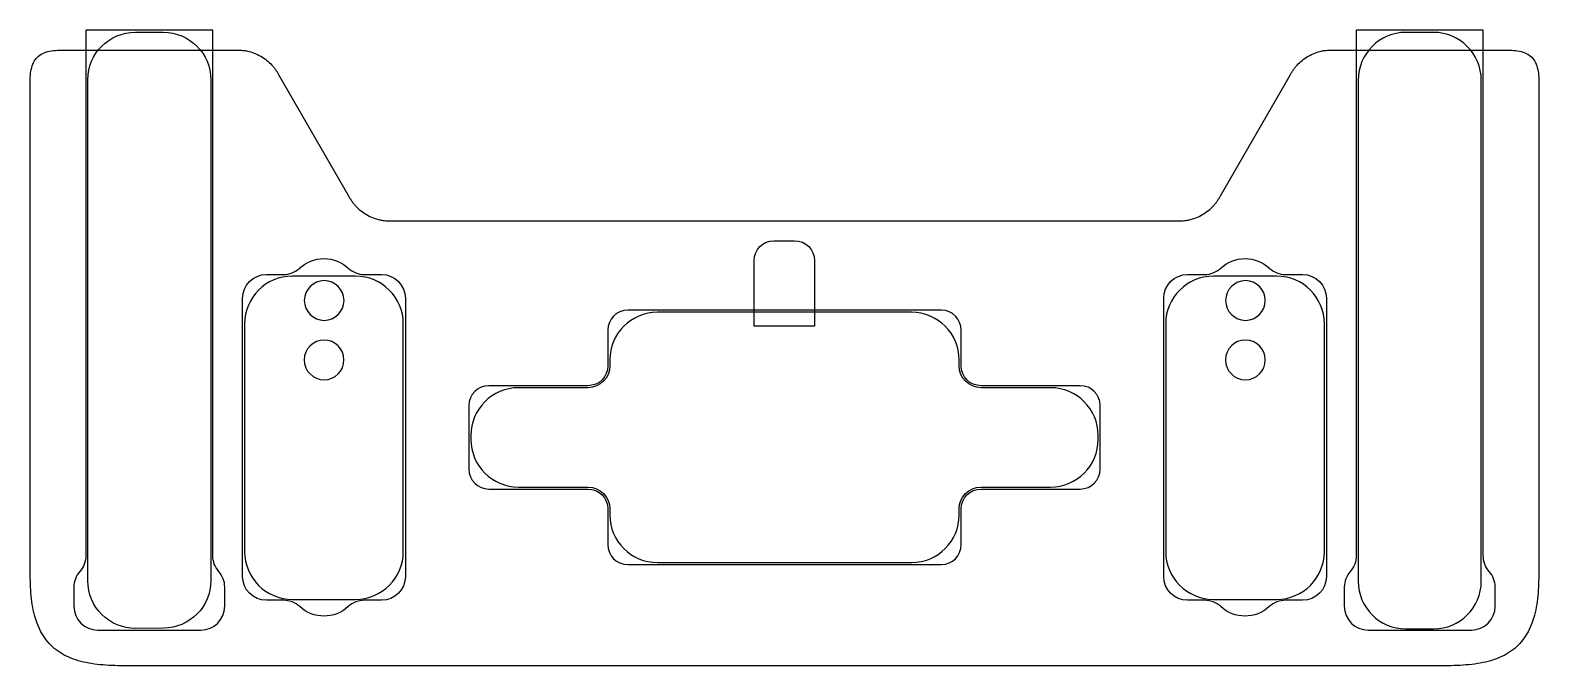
# Model space of a CAD drawing. Header units: inches. Extents: x -183 to 197, y -62 to 98.
import ezdxf

# ---------------------------------------------------------------- set-up
doc = ezdxf.new("R2010")
doc.units = ezdxf.units.IN
doc.header["$MEASUREMENT"] = 0
doc.layers.add('top', color=7, linetype='Continuous')

msp = doc.modelspace()

# ---------------------------------------------------------------- linework, layer by layer
at = {"layer": 'top', "color": 1, "lineweight": 25}
for points, knots in [([(-134.38, -41.82), (-134.38, -41.82), (-134.38, -46.63), (-134.38, -46.63), (-134.38, -49.94), (-137.07, -52.63), (-140.38, -52.63), (-140.38, -52.63), (-166.38, -52.63), (-166.38, -52.63), (-169.7, -52.63), (-172.38, -49.94), (-172.38, -46.63), (-172.38, -46.63), (-172.38, -41.82), (-172.38, -41.82), (-172.38, -40.36), (-171.86, -38.95), (-170.89, -37.86), (-169.92, -36.76), (-169.38, -35.35), (-169.38, -33.88), (-169.38, -33.88), (-169.38, 98.37), (-169.38, 98.37), (-169.38, 98.37), (-137.38, 98.37), (-137.38, 98.37), (-137.38, 98.37), (-137.38, -33.88), (-137.38, -33.88), (-137.38, -35.34), (-136.86, -36.75), (-135.89, -37.85), (-134.92, -38.94), (-134.38, -40.36), (-134.38, -41.82)], [0, 0, 0, 0, 1, 1, 1, 2, 2, 2, 3, 3, 3, 4, 4, 4, 5, 5, 5, 6, 6, 6, 7, 7, 7, 8, 8, 8, 9, 9, 9, 10, 10, 10, 11, 11, 11, 12, 12, 12, 12]), ([(-137.88, -40.15), (-137.88, -40.15), (-137.88, 85.87), (-137.88, 85.87), (-137.88, 92.5), (-143.26, 97.87), (-149.88, 97.87), (-149.88, 97.87), (-156.88, 97.87), (-156.88, 97.87), (-163.51, 97.87), (-168.88, 92.5), (-168.88, 85.87), (-168.88, 85.87), (-168.88, -40.2), (-168.88, -40.2), (-168.88, -46.85), (-163.47, -52.24), (-156.81, -52.2), (-156.81, -52.2), (-149.81, -52.15), (-149.81, -52.15), (-143.21, -52.11), (-137.88, -46.75), (-137.88, -40.15)], [0, 0, 0, 0, 1, 1, 1, 2, 2, 2, 3, 3, 3, 4, 4, 4, 5, 5, 5, 6, 6, 6, 7, 7, 7, 8, 8, 8, 8]), ([(185.62, -41.82), (185.62, -41.82), (185.62, -46.63), (185.62, -46.63), (185.62, -49.94), (182.93, -52.63), (179.62, -52.63), (179.62, -52.63), (153.62, -52.63), (153.62, -52.63), (150.3, -52.63), (147.62, -49.94), (147.62, -46.63), (147.62, -46.63), (147.62, -41.82), (147.62, -41.82), (147.62, -40.36), (148.15, -38.95), (149.12, -37.85), (150.08, -36.76), (150.62, -35.35), (150.62, -33.88), (150.62, -33.88), (150.62, 98.37), (150.62, 98.37), (150.62, 98.37), (182.62, 98.37), (182.62, 98.37), (182.62, 98.37), (182.62, -33.88), (182.62, -33.88), (182.62, -35.35), (183.15, -36.76), (184.12, -37.85), (185.08, -38.95), (185.62, -40.36), (185.62, -41.82)], [0, 0, 0, 0, 1, 1, 1, 2, 2, 2, 3, 3, 3, 4, 4, 4, 5, 5, 5, 6, 6, 6, 7, 7, 7, 8, 8, 8, 9, 9, 9, 10, 10, 10, 11, 11, 11, 12, 12, 12, 12]), ([(151.12, -40.33), (151.12, -40.33), (151.12, 85.82), (151.12, 85.82), (151.12, 92.45), (156.49, 97.82), (163.12, 97.82), (163.12, 97.82), (170.12, 97.82), (170.12, 97.82), (176.74, 97.82), (182.12, 92.45), (182.12, 85.82), (182.12, 85.82), (182.12, -40.33), (182.12, -40.33), (182.12, -46.96), (176.74, -52.33), (170.12, -52.33), (170.12, -52.33), (163.12, -52.33), (163.12, -52.33), (156.49, -52.33), (151.12, -46.96), (151.12, -40.33)], [0, 0, 0, 0, 1, 1, 1, 2, 2, 2, 3, 3, 3, 4, 4, 4, 5, 5, 5, 6, 6, 6, 7, 7, 7, 8, 8, 8, 8])]:
    msp.add_open_spline(points, degree=3, knots=knots, dxfattribs=at)
at = {"layer": 'top', "color": 3, "lineweight": 25}
msp.add_open_spline([(-103.2, 56.67), (-103.2, 56.67), (-120.75, 87.07), (-120.75, 87.07), (-120.87, 87.28), (-120.99, 87.5), (-121.12, 87.71), (-121.24, 87.92), (-121.38, 88.13), (-121.52, 88.34), (-121.66, 88.55), (-121.82, 88.76), (-121.98, 88.97), (-122.14, 89.18), (-122.32, 89.38), (-122.51, 89.59), (-122.88, 90), (-123.31, 90.4), (-123.78, 90.77), (-124.25, 91.14), (-124.76, 91.49), (-125.29, 91.8), (-125.83, 92.11), (-126.39, 92.38), (-126.94, 92.6), (-127.5, 92.82), (-128.06, 92.99), (-128.6, 93.11), (-128.87, 93.17), (-129.14, 93.22), (-129.41, 93.25), (-129.67, 93.29), (-129.93, 93.32), (-130.18, 93.34), (-130.43, 93.35), (-130.68, 93.36), (-130.93, 93.37), (-131.17, 93.37), (-131.42, 93.37), (-131.66, 93.37), (-131.66, 93.37), (-174.38, 93.37), (-174.38, 93.37), (-175.1, 93.37), (-175.82, 93.37), (-176.52, 93.34), (-177.21, 93.3), (-177.88, 93.23), (-178.51, 93.1), (-179.13, 92.97), (-179.71, 92.79), (-180.22, 92.54), (-180.74, 92.28), (-181.2, 91.96), (-181.58, 91.57), (-181.97, 91.19), (-182.29, 90.73), (-182.55, 90.21), (-182.8, 89.7), (-182.98, 89.12), (-183.11, 88.5), (-183.24, 87.87), (-183.31, 87.2), (-183.35, 86.51), (-183.38, 85.81), (-183.38, 85.09), (-183.38, 84.37), (-183.38, 84.37), (-183.38, -35.63), (-183.38, -35.63), (-183.38, -36.67), (-183.38, -37.7), (-183.37, -38.74), (-183.36, -39.77), (-183.33, -40.79), (-183.28, -41.79), (-183.22, -42.79), (-183.15, -43.78), (-183.04, -44.74), (-182.92, -45.7), (-182.78, -46.63), (-182.59, -47.53), (-182.41, -48.43), (-182.18, -49.3), (-181.91, -50.13), (-181.64, -50.96), (-181.32, -51.75), (-180.96, -52.49), (-180.59, -53.24), (-180.18, -53.94), (-179.72, -54.6), (-179.26, -55.25), (-178.75, -55.86), (-178.18, -56.43), (-177.62, -56.99), (-177.01, -57.5), (-176.36, -57.96), (-175.7, -58.42), (-175, -58.84), (-174.25, -59.2), (-173.51, -59.56), (-172.72, -59.88), (-171.89, -60.15), (-171.06, -60.42), (-170.19, -60.65), (-169.29, -60.83), (-168.39, -61.02), (-167.46, -61.17), (-166.5, -61.28), (-165.54, -61.39), (-164.55, -61.46), (-163.55, -61.52), (-162.55, -61.57), (-161.53, -61.6), (-160.5, -61.61), (-159.46, -61.62), (-158.42, -61.63), (-157.38, -61.63), (-157.38, -61.63), (170.62, -61.63), (170.62, -61.63), (171.66, -61.63), (172.7, -61.62), (173.73, -61.61), (174.76, -61.6), (175.78, -61.57), (176.78, -61.52), (177.78, -61.46), (178.77, -61.39), (179.73, -61.28), (180.69, -61.17), (181.62, -61.02), (182.52, -60.83), (183.42, -60.65), (184.29, -60.42), (185.12, -60.15), (185.95, -59.88), (186.74, -59.56), (187.48, -59.2), (188.23, -58.84), (188.93, -58.42), (189.59, -57.96), (190.25, -57.5), (190.85, -56.99), (191.42, -56.43), (191.98, -55.86), (192.49, -55.25), (192.95, -54.6), (193.41, -53.94), (193.83, -53.24), (194.19, -52.49), (194.55, -51.75), (194.87, -50.96), (195.14, -50.13), (195.41, -49.3), (195.64, -48.43), (195.83, -47.53), (196.01, -46.63), (196.16, -45.7), (196.27, -44.74), (196.38, -43.78), (196.45, -42.79), (196.51, -41.79), (196.56, -40.79), (196.59, -39.77), (196.6, -38.74), (196.62, -37.7), (196.62, -36.67), (196.62, -35.63), (196.62, -35.63), (196.62, 84.37), (196.62, 84.37), (196.62, 85.09), (196.61, 85.81), (196.58, 86.51), (196.54, 87.2), (196.47, 87.87), (196.34, 88.5), (196.21, 89.12), (196.03, 89.7), (195.78, 90.21), (195.52, 90.73), (195.2, 91.19), (194.82, 91.57), (194.43, 91.96), (193.97, 92.28), (193.45, 92.54), (192.94, 92.79), (192.36, 92.97), (191.74, 93.1), (191.11, 93.23), (190.44, 93.3), (189.75, 93.34), (189.05, 93.37), (188.34, 93.37), (187.62, 93.37), (187.62, 93.37), (144.89, 93.37), (144.89, 93.37), (144.65, 93.37), (144.4, 93.37), (144.16, 93.37), (143.91, 93.36), (143.66, 93.35), (143.41, 93.34), (143.16, 93.32), (142.9, 93.29), (142.64, 93.25), (142.37, 93.22), (142.11, 93.17), (141.83, 93.11), (141.29, 92.99), (140.73, 92.82), (140.17, 92.6), (139.62, 92.38), (139.06, 92.11), (138.52, 91.8), (137.99, 91.49), (137.48, 91.14), (137.01, 90.77), (136.54, 90.4), (136.11, 90), (135.74, 89.59), (135.55, 89.38), (135.37, 89.18), (135.21, 88.97), (135.05, 88.76), (134.89, 88.55), (134.75, 88.34), (134.61, 88.13), (134.48, 87.92), (134.35, 87.71), (134.22, 87.5), (134.1, 87.28), (133.98, 87.07), (133.98, 87.07), (116.43, 56.67), (116.43, 56.67), (116.31, 56.46), (116.18, 56.25), (116.06, 56.04), (115.93, 55.83), (115.8, 55.62), (115.65, 55.41), (115.51, 55.2), (115.36, 54.99), (115.19, 54.78), (115.03, 54.57), (114.85, 54.37), (114.67, 54.16), (114.29, 53.75), (113.86, 53.35), (113.39, 52.98), (112.93, 52.61), (112.41, 52.26), (111.88, 51.95), (111.35, 51.64), (110.79, 51.37), (110.23, 51.15), (109.67, 50.93), (109.11, 50.76), (108.57, 50.64), (108.3, 50.58), (108.03, 50.53), (107.77, 50.5), (107.51, 50.46), (107.25, 50.43), (106.99, 50.41), (106.74, 50.4), (106.49, 50.39), (106.25, 50.38), (106, 50.38), (105.76, 50.37), (105.51, 50.37), (105.51, 50.37), (-92.28, 50.37), (-92.28, 50.37), (-92.53, 50.37), (-92.77, 50.38), (-93.01, 50.38), (-93.26, 50.39), (-93.51, 50.4), (-93.76, 50.41), (-94.02, 50.43), (-94.28, 50.46), (-94.54, 50.5), (-94.8, 50.53), (-95.07, 50.58), (-95.34, 50.64), (-95.88, 50.76), (-96.44, 50.93), (-97, 51.15), (-97.56, 51.37), (-98.12, 51.64), (-98.65, 51.95), (-99.18, 52.26), (-99.69, 52.61), (-100.16, 52.98), (-100.63, 53.35), (-101.06, 53.75), (-101.44, 54.16), (-101.62, 54.37), (-101.8, 54.57), (-101.96, 54.78), (-102.13, 54.99), (-102.28, 55.2), (-102.42, 55.41), (-102.57, 55.62), (-102.7, 55.83), (-102.83, 56.04), (-102.95, 56.25), (-103.07, 56.46), (-103.2, 56.67)], degree=3, knots=[0, 0, 0, 0, 1, 1, 1, 2, 2, 2, 3, 3, 3, 4, 4, 4, 5, 5, 5, 6, 6, 6, 7, 7, 7, 8, 8, 8, 9, 9, 9, 10, 10, 10, 11, 11, 11, 12, 12, 12, 13, 13, 13, 14, 14, 14, 15, 15, 15, 16, 16, 16, 17, 17, 17, 18, 18, 18, 19, 19, 19, 20, 20, 20, 21, 21, 21, 22, 22, 22, 23, 23, 23, 24, 24, 24, 25, 25, 25, 26, 26, 26, 27, 27, 27, 28, 28, 28, 29, 29, 29, 30, 30, 30, 31, 31, 31, 32, 32, 32, 33, 33, 33, 34, 34, 34, 35, 35, 35, 36, 36, 36, 37, 37, 37, 38, 38, 38, 39, 39, 39, 40, 40, 40, 41, 41, 41, 42, 42, 42, 43, 43, 43, 44, 44, 44, 45, 45, 45, 46, 46, 46, 47, 47, 47, 48, 48, 48, 49, 49, 49, 50, 50, 50, 51, 51, 51, 52, 52, 52, 53, 53, 53, 54, 54, 54, 55, 55, 55, 56, 56, 56, 57, 57, 57, 58, 58, 58, 59, 59, 59, 60, 60, 60, 61, 61, 61, 62, 62, 62, 63, 63, 63, 64, 64, 64, 65, 65, 65, 66, 66, 66, 67, 67, 67, 68, 68, 68, 69, 69, 69, 70, 70, 70, 71, 71, 71, 72, 72, 72, 73, 73, 73, 74, 74, 74, 75, 75, 75, 76, 76, 76, 77, 77, 77, 78, 78, 78, 79, 79, 79, 80, 80, 80, 81, 81, 81, 82, 82, 82, 83, 83, 83, 84, 84, 84, 85, 85, 85, 86, 86, 86, 87, 87, 87, 88, 88, 88, 89, 89, 89, 90, 90, 90, 91, 91, 91, 92, 92, 92, 93, 93, 93, 94, 94, 94, 95, 95, 95, 96, 96, 96, 97, 97, 97, 98, 98, 98, 99, 99, 99, 100, 100, 100, 101, 101, 101, 102, 102, 102, 103, 103, 103, 104, 104, 104, 104], dxfattribs=at)
at = {"layer": 'top', "color": 2, "lineweight": 25}
for points, knots in [([(3.97, 45.39), (1.21, 45.39), (-1.03, 43.15), (-1.03, 40.39), (-1.03, 40.39), (-1.03, 23.84), (-1.03, 23.84), (-1.03, 23.84), (14.17, 23.84), (14.17, 23.84), (14.17, 23.84), (14.17, 40.39), (14.17, 40.39), (14.17, 43.15), (11.93, 45.39), (9.17, 45.39), (9.17, 45.39), (3.97, 45.39), (3.97, 45.39)], [0, 0, 0, 0, 1, 1, 1, 2, 2, 2, 3, 3, 3, 4, 4, 4, 5, 5, 5, 6, 6, 6, 6]), ([(-94.88, 36.88), (-94.88, 36.88), (-99.19, 36.88), (-99.19, 36.88), (-100.7, 36.88), (-102.16, 37.45), (-103.27, 38.47), (-103.27, 38.47), (-103.26, 38.47), (-103.26, 38.47), (-104.87, 39.96), (-107.02, 40.88), (-109.38, 40.88), (-111.75, 40.88), (-113.9, 39.96), (-115.51, 38.47), (-115.51, 38.47), (-115.5, 38.47), (-115.5, 38.47), (-116.61, 37.45), (-118.07, 36.88), (-119.58, 36.88), (-119.58, 36.88), (-123.88, 36.88), (-123.88, 36.88), (-127.2, 36.88), (-129.88, 34.19), (-129.88, 30.88), (-129.88, 30.88), (-129.88, -39.13), (-129.88, -39.13), (-129.88, -42.44), (-127.2, -45.13), (-123.88, -45.13), (-123.88, -45.13), (-119.58, -45.13), (-119.58, -45.13), (-118.07, -45.13), (-116.61, -45.7), (-115.5, -46.72), (-112.05, -49.92), (-106.72, -49.92), (-103.27, -46.72), (-102.16, -45.7), (-100.7, -45.13), (-99.19, -45.13), (-99.19, -45.13), (-94.88, -45.13), (-94.88, -45.13), (-91.57, -45.13), (-88.88, -42.44), (-88.88, -39.13), (-88.88, -39.13), (-88.88, 30.88), (-88.88, 30.88), (-88.88, 34.19), (-91.57, 36.88), (-94.88, 36.88)], [0, 0, 0, 0, 1, 1, 1, 2, 2, 2, 3, 3, 3, 4, 4, 4, 5, 5, 5, 6, 6, 6, 7, 7, 7, 8, 8, 8, 9, 9, 9, 10, 10, 10, 11, 11, 11, 12, 12, 12, 13, 13, 13, 14, 14, 14, 15, 15, 15, 16, 16, 16, 17, 17, 17, 18, 18, 18, 19, 19, 19, 19]), ([(137.12, 36.88), (137.12, 36.88), (132.81, 36.88), (132.81, 36.88), (131.3, 36.88), (129.84, 37.45), (128.73, 38.47), (128.73, 38.47), (128.74, 38.47), (128.74, 38.47), (127.13, 39.96), (124.98, 40.88), (122.62, 40.88), (120.25, 40.88), (118.1, 39.96), (116.49, 38.47), (116.49, 38.47), (116.5, 38.47), (116.5, 38.47), (115.39, 37.45), (113.93, 36.88), (112.42, 36.88), (112.42, 36.88), (108.12, 36.88), (108.12, 36.88), (104.8, 36.88), (102.12, 34.19), (102.12, 30.88), (102.12, 30.88), (102.12, -39.13), (102.12, -39.13), (102.12, -42.44), (104.8, -45.13), (108.12, -45.13), (108.12, -45.13), (112.42, -45.13), (112.42, -45.13), (113.93, -45.13), (115.39, -45.7), (116.5, -46.72), (119.95, -49.92), (125.28, -49.92), (128.73, -46.72), (129.84, -45.7), (131.3, -45.13), (132.81, -45.13), (132.81, -45.13), (137.12, -45.13), (137.12, -45.13), (140.43, -45.13), (143.12, -42.44), (143.12, -39.13), (143.12, -39.13), (143.12, 30.88), (143.12, 30.88), (143.12, 34.19), (140.43, 36.88), (137.12, 36.88)], [0, 0, 0, 0, 1, 1, 1, 2, 2, 2, 3, 3, 3, 4, 4, 4, 5, 5, 5, 6, 6, 6, 7, 7, 7, 8, 8, 8, 9, 9, 9, 10, 10, 10, 11, 11, 11, 12, 12, 12, 13, 13, 13, 14, 14, 14, 15, 15, 15, 16, 16, 16, 17, 17, 17, 18, 18, 18, 19, 19, 19, 19]), ([(-101.4, -44.9), (-101.4, -44.9), (-117.38, -44.9), (-117.38, -44.9), (-123.98, -44.9), (-129.38, -39.5), (-129.38, -32.9), (-129.38, -32.9), (-129.38, 24.47), (-129.38, 24.47), (-129.38, 31.07), (-123.98, 36.47), (-117.38, 36.47), (-117.38, 36.47), (-101.4, 36.47), (-101.4, 36.47), (-94.8, 36.47), (-89.4, 31.07), (-89.4, 24.47), (-89.4, 24.47), (-89.4, -32.9), (-89.4, -32.9), (-89.4, -39.5), (-94.8, -44.9), (-101.4, -44.9)], [0, 0, 0, 0, 1, 1, 1, 2, 2, 2, 3, 3, 3, 4, 4, 4, 5, 5, 5, 6, 6, 6, 7, 7, 7, 8, 8, 8, 8]), ([(-104.33, 30.33), (-104.33, 27.57), (-106.57, 25.33), (-109.33, 25.33), (-112.1, 25.33), (-114.33, 27.57), (-114.33, 30.33), (-114.33, 33.09), (-112.1, 35.33), (-109.33, 35.33), (-106.57, 35.33), (-104.33, 33.09), (-104.33, 30.33)], [0, 0, 0, 0, 1, 1, 1, 2, 2, 2, 3, 3, 3, 4, 4, 4, 4]), ([(130.61, -44.9), (130.61, -44.9), (114.63, -44.9), (114.63, -44.9), (108.03, -44.9), (102.63, -39.5), (102.63, -32.9), (102.63, -32.9), (102.63, 24.47), (102.63, 24.47), (102.63, 31.07), (108.03, 36.47), (114.63, 36.47), (114.63, 36.47), (130.61, 36.47), (130.61, 36.47), (137.21, 36.47), (142.61, 31.07), (142.61, 24.47), (142.61, 24.47), (142.61, -32.9), (142.61, -32.9), (142.61, -39.5), (137.21, -44.9), (130.61, -44.9)], [0, 0, 0, 0, 1, 1, 1, 2, 2, 2, 3, 3, 3, 4, 4, 4, 5, 5, 5, 6, 6, 6, 7, 7, 7, 8, 8, 8, 8]), ([(127.72, 30.33), (127.72, 27.57), (125.48, 25.33), (122.72, 25.33), (119.96, 25.33), (117.72, 27.57), (117.72, 30.33), (117.72, 33.09), (119.96, 35.33), (122.72, 35.33), (125.48, 35.33), (127.72, 33.09), (127.72, 30.33)], [0, 0, 0, 0, 1, 1, 1, 2, 2, 2, 3, 3, 3, 4, 4, 4, 4]), ([(-104.35, 15.37), (-104.35, 12.61), (-106.59, 10.37), (-109.35, 10.37), (-112.11, 10.37), (-114.35, 12.61), (-114.35, 15.37), (-114.35, 18.13), (-112.11, 20.37), (-109.35, 20.37), (-106.59, 20.37), (-104.35, 18.13), (-104.35, 15.37)], [0, 0, 0, 0, 1, 1, 1, 2, 2, 2, 3, 3, 3, 4, 4, 4, 4]), ([(127.7, 15.37), (127.7, 12.61), (125.47, 10.37), (122.7, 10.37), (119.94, 10.37), (117.7, 12.61), (117.7, 15.37), (117.7, 18.13), (119.94, 20.37), (122.7, 20.37), (125.47, 20.37), (127.7, 18.13), (127.7, 15.37)], [0, 0, 0, 0, 1, 1, 1, 2, 2, 2, 3, 3, 3, 4, 4, 4, 4])]:
    msp.add_open_spline(points, degree=3, knots=knots, dxfattribs=at)
at = {"layer": 'top', "color": 6, "lineweight": 25}
for points in [[(-32.88, -36.13), (-35.65, -36.13), (-37.88, -33.89), (-37.88, -31.13), (-37.88, -31.13), (-37.88, -22.12), (-37.88, -22.12), (-37.88, -19.36), (-40.12, -17.12), (-42.88, -17.12), (-42.88, -17.12), (-67.88, -17.12), (-67.88, -17.12), (-70.65, -17.12), (-72.88, -14.89), (-72.88, -12.12), (-72.88, -12.12), (-72.88, 3.88), (-72.88, 3.88), (-72.88, 6.64), (-70.65, 8.88), (-67.88, 8.88), (-67.88, 8.88), (-42.88, 8.88), (-42.88, 8.88), (-40.12, 8.88), (-37.88, 11.11), (-37.88, 13.88), (-37.88, 13.88), (-37.88, 22.88), (-37.88, 22.88), (-37.88, 25.64), (-35.65, 27.88), (-32.88, 27.88), (-32.88, 27.88), (46.12, 27.88), (46.12, 27.88), (48.88, 27.88), (51.12, 25.64), (51.12, 22.88), (51.12, 22.88), (51.12, 13.88), (51.12, 13.88), (51.12, 11.11), (53.35, 8.88), (56.12, 8.88), (56.12, 8.88), (81.12, 8.88), (81.12, 8.88), (83.88, 8.88), (86.12, 6.64), (86.12, 3.88), (86.12, 3.88), (86.12, -12.12), (86.12, -12.12), (86.12, -14.89), (83.88, -17.12), (81.12, -17.12), (81.12, -17.12), (56.12, -17.12), (56.12, -17.12), (53.35, -17.12), (51.12, -19.36), (51.12, -22.12), (51.12, -22.12), (51.12, -31.13), (51.12, -31.13), (51.12, -33.89), (48.88, -36.13), (46.12, -36.13), (46.12, -36.13), (-32.88, -36.13), (-32.88, -36.13)], [(-25.38, -35.63), (-32.01, -35.63), (-37.38, -30.25), (-37.38, -23.63), (-37.38, -23.63), (-37.38, -22.13), (-37.38, -22.13), (-37.38, -19.09), (-39.85, -16.62), (-42.88, -16.62), (-42.88, -16.62), (-60.38, -16.62), (-60.38, -16.62), (-67.01, -16.62), (-72.38, -11.25), (-72.38, -4.62), (-72.38, -4.62), (-72.38, -3.62), (-72.38, -3.62), (-72.38, 3), (-67.01, 8.38), (-60.38, 8.38), (-60.38, 8.38), (-42.88, 8.38), (-42.88, 8.38), (-39.85, 8.38), (-37.38, 10.84), (-37.38, 13.88), (-37.38, 13.88), (-37.38, 15.37), (-37.38, 15.37), (-37.38, 22), (-32.01, 27.37), (-25.38, 27.37), (-25.38, 27.37), (38.62, 27.37), (38.62, 27.37), (45.24, 27.37), (50.62, 22), (50.62, 15.37), (50.62, 15.37), (50.62, 13.88), (50.62, 13.88), (50.62, 10.84), (53.08, 8.38), (56.12, 8.38), (56.12, 8.38), (73.62, 8.38), (73.62, 8.38), (80.24, 8.38), (85.62, 3), (85.62, -3.62), (85.62, -3.62), (85.62, -4.62), (85.62, -4.62), (85.62, -11.25), (80.24, -16.62), (73.62, -16.62), (73.62, -16.62), (56.12, -16.62), (56.12, -16.62), (53.08, -16.62), (50.62, -19.09), (50.62, -22.12), (50.62, -22.12), (50.62, -23.63), (50.62, -23.63), (50.62, -30.25), (45.24, -35.63), (38.62, -35.63), (38.62, -35.63), (-25.38, -35.63), (-25.38, -35.63)]]:
    msp.add_open_spline(points, degree=3, knots=[0, 0, 0, 0, 1, 1, 1, 2, 2, 2, 3, 3, 3, 4, 4, 4, 5, 5, 5, 6, 6, 6, 7, 7, 7, 8, 8, 8, 9, 9, 9, 10, 10, 10, 11, 11, 11, 12, 12, 12, 13, 13, 13, 14, 14, 14, 15, 15, 15, 16, 16, 16, 17, 17, 17, 18, 18, 18, 19, 19, 19, 20, 20, 20, 21, 21, 21, 22, 22, 22, 23, 23, 23, 24, 24, 24, 24], dxfattribs=at)

doc.saveas('drawing.dxf')
